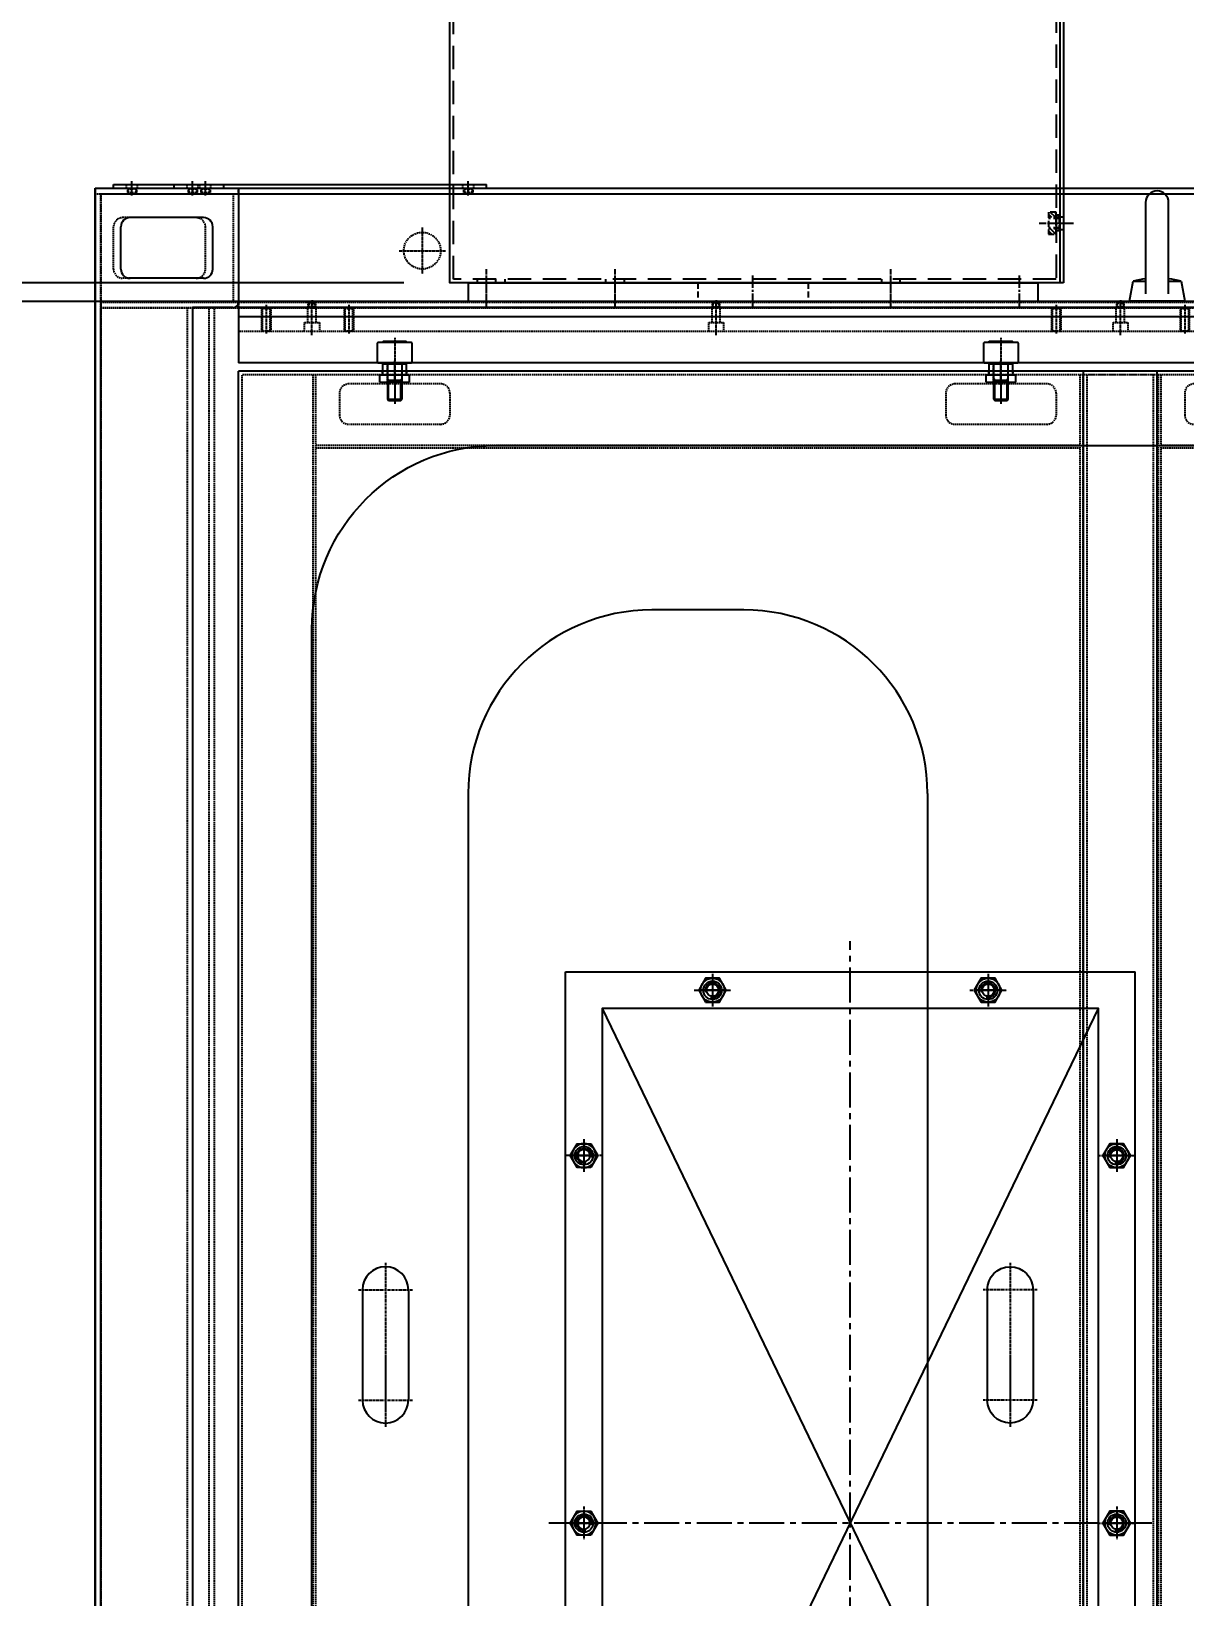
# Model space of a CAD drawing. Header units: millimetres. Extents: x -18234 to 26733, y 279 to 18488.
# Drawn here: x 5422 to 6050, y 6003 to 6855 of the extents above; entities that cross this region are included whole.
import ezdxf

# ---------------------------------------------------------------- set-up
doc = ezdxf.new("R2010")
doc.units = ezdxf.units.MM
for name, pattern in [('CENTER', [2, 1.25, -0.25, 0.25, -0.25]), ('CENTER1', [10, 7, -1, 1, -1]), ('CENTER2', [28.575, 19.05, -3.175, 3.175, -3.175]), ('HIDDEN', [0.375, 0.25, -0.125]), ('HIDDEN2', [4.7625, 3.175, -1.5875]), ('HIDDENX2', [19.05, 12.7, -6.35])]:
    doc.linetypes.add(name, pattern=pattern)
for name, color, linetype in [('CENTER', 1, 'CENTER'), ('CL', 1, 'CENTER'), ('FL', 3, 'Continuous'), ('HL', 2, 'HIDDEN'), ('THIN', 3, 'Continuous')]:
    doc.layers.add(name, color=color, linetype=linetype)
doc.styles.add('ROAMNS', font='romans.shx', dxfattribs={"width": 0.8, "bigfont": 'whgtxt.shx'})
doc.dimstyles.new('20 한덕_도면칫수', dxfattribs={"dimscale": 20, "dimtxt": 3.3, "dimasz": 2, "dimexe": 0.65, "dimexo": 1.25, "dimgap": 1, "dimtad": 1, "dimdsep": 46, "dimtxsty": 'ROAMNS', "dimcen": 0, "dimclrd": 7, "dimclre": 7, "dimclrt": 2, "dimadec": 0, "dimazin": 2, "dimtp": 0.1, "dimtm": 0.1, "dimtfac": 0.71, "dimtmove": 0, "dimatfit": 3, "dimfxl": 1, "dimlwd": -1, "dimlwe": -1, "dimarcsym": 1})

# ---------------------------------------------------------------- blocks, each defined once
blk = doc.blocks.new('TTYU')
blk.add_lwpolyline([(-49709.55, 19626.02), (-49702.04, 19626.02), (-49698.29, 19632.52), (-49702.04, 19639.02), (-49709.55, 19639.02), (-49713.3, 19632.52), (-49709.55, 19626.02)])
for radius in [6.5, 3.32]:
    blk.add_circle((-49705.79, 19632.52), radius)
at = {"layer": 'CENTER'}
for p, q in [((-49705.79, 19641.52), (-49705.79, 19623.52)), ((-49715.8, 19632.52), (-49695.79, 19632.52))]:
    blk.add_line(p, q, dxfattribs=at)
at = {"layer": 'THIN'}
blk.add_arc((-49705.79, 19632.52), 4, 255, 195, dxfattribs=at)
blk = doc.blocks.new('A$C2EA01DED')
at = {"color": 4, "linetype": 'Continuous'}
for p, q in [((-10, -100), (-10, 500)), ((-10, 500), (300, 500)), ((300, -100), (300, 500)), ((-10, -100), (300, -100))]:
    blk.add_line(p, q, dxfattribs=at)
at = {"color": 1, "linetype": 'CENTER'}
for p, q in [((70, 497.27), (70, 482.73)), ((70, 497.27), (70, 482.73)), ((220, 497.27), (220, 482.73)), ((220, 497.27), (220, 482.73)), ((77.27, 490), (62.73, 490)), ((77.27, 490), (62.73, 490)), ((227.27, 490), (212.73, 490)), ((227.27, 490), (212.73, 490)), ((0, 407.27), (0, 392.73)), ((0, 407.27), (0, 392.73)), ((290, 407.27), (290, 392.73)), ((290, 407.27), (290, 392.73)), ((-7.27, 400), (7.27, 400)), ((7.27, 400), (-7.27, 400)), ((297.27, 400), (282.73, 400)), ((297.27, 400), (282.73, 400)), ((0, 207.27), (0, 192.73)), ((290, 207.27), (290, 192.73)), ((290, 207.27), (290, 192.73)), ((-7.27, 200), (7.27, 200)), ((7.27, 200), (-7.27, 200)), ((297.27, 200), (282.73, 200)), ((297.27, 200), (282.73, 200)), ((-7.27, 0), (7.27, 0)), ((7.27, 0), (-7.27, 0)), ((0, 7.27), (0, -7.27)), ((0, 7.27), (0, -7.27)), ((297.27, 0), (282.73, 0)), ((297.27, 0), (282.73, 0)), ((290, 7.27), (290, -7.27)), ((290, 7.27), (290, -7.27)), ((70, -97.27), (70, -82.73)), ((70, -82.73), (70, -97.27)), ((220, -97.27), (220, -82.73)), ((220, -82.73), (220, -97.27)), ((77.27, -90), (62.73, -90)), ((77.27, -90), (62.73, -90)), ((227.27, -90), (212.73, -90)), ((227.27, -90), (212.73, -90))]:
    blk.add_line(p, q, dxfattribs=at)
at = {"color": 4, "linetype": 'Continuous'}
for centre in [(70, 490), (220, 490), (0, 400), (290, 400), (0, 200), (290, 200), (0, 0), (290, 0), (70, -90), (220, -90)]:
    blk.add_circle(centre, 5, dxfattribs=at)
blk = doc.blocks.new('A$C5D08750C')
at = {"color": 3}
for p, q in [((1053.75, 53.75), (1053.75, 4.02)), ((1053.75, 53.75), (1053.75, 4.02)), ((1066.25, 4.02), (1066.25, 53.75)), ((1066.25, 4.02), (1066.25, 53.75)), ((1045, 0), (1046.94, 11)), ((1045, 0), (1046.94, 11)), ((1046.94, 11), (1053.75, 11)), ((1046.94, 11), (1053.75, 11)), ((1066.25, 11), (1073.06, 11)), ((1066.25, 11), (1073.06, 11)), ((1073.06, 11), (1075, 0)), ((1073.06, 11), (1075, 0)), ((0, 0), (1100, 0)), ((0, 0), (1100, 0)), ((1075, 0), (1045, 0)), ((1075, 0), (1045, 0))]:
    blk.add_line(p, q, dxfattribs=at)
at = {"color": 1, "linetype": 'CENTER2'}
for p, q in [((893, -981.68), (893, -348.32)), ((1057.07, -665), (728.93, -665))]:
    blk.add_line(p, q, dxfattribs=at)
at = {"color": 1, "linetype": 'CENTER'}
for p, q in [((818, -367.73), (818, -382.27)), ((968, -367.73), (968, -382.27)), ((810.73, -375), (825.27, -375)), ((960.73, -375), (975.27, -375)), ((748, -457.73), (748, -472.27)), ((1038, -457.73), (1038, -472.27)), ((755.27, -465), (740.73, -465)), ((1030.73, -465), (1045.27, -465)), ((748, -657.73), (748, -672.27)), ((1038, -657.73), (1038, -672.27)), ((755.27, -665), (740.73, -665)), ((1030.73, -665), (1045.27, -665))]:
    blk.add_line(p, q, dxfattribs=at)
for p, q in [((758, -945), (1028, -385)), ((758, -385), (1028, -945))]:
    blk.add_line(p, q)
at = {"color": 3}
blk.add_lwpolyline([(758, -945), (1028, -945), (1028, -385), (758, -385)], close=True, dxfattribs=at)
for centre in [(818, -375), (968, -375), (748, -465), (1038, -465), (748, -665), (1038, -665)]:
    blk.add_circle(centre, 5, dxfattribs=at)
for centre, radius, start, end in [((1060, 53.75), 6.25, 0, 180), ((1060, 53.75), 6.25, 0, 180), ((1060, -45.11), 57.61, 96.22838, 103.10354), ((1060, -45.11), 57.61, 96.22838, 103.10354), ((1060, -45.11), 57.61, 76.89646, 83.77162), ((1060, -45.11), 57.61, 76.89646, 83.77162)]:
    blk.add_arc(centre, radius, start, end, dxfattribs=at)
at = {"ltscale": 10}
blk.add_blockref('A$C2EA01DED', (748, -865), dxfattribs=at)
for p in [(50523.79, -20007.52), (50673.79, -20007.52), (50743.79, -20097.52), (50743.79, -20297.52)]:
    blk.add_blockref('TTYU', p)
at = {"xscale": -1}
for p in [(-48957.79, -20097.52), (-48957.79, -20297.52)]:
    blk.add_blockref('TTYU', p, dxfattribs=at)
blk = doc.blocks.new('A$C2EF3131F')
at = {"linetype": 'HIDDEN2'}
h = blk.add_hatch(dxfattribs=at)
h.set_pattern_fill('ANSI31', color=2, scale=0.5, style=0)
h.set_pattern_definition([(45, (-11955.3411, -14227.6622), (-1.12253202, 1.12253202), [])])
h.paths.add_polyline_path([(6, 3), (6, 6), (1.8, 6), (1.8, 3)])
h.paths.add_polyline_path([(1.8, 4.25), (0, 4.25), (0, 3), (1.8, 3)])
h.paths.add_polyline_path([(1.8, -4.25), (1.8, -3), (0, -3), (0, -4.25)])
h.paths.add_polyline_path([(1.8, -3), (1.8, -6), (6, -6), (6, -3)])
at = {"color": 2, "linetype": 'HIDDEN2'}
for p, q in [((0, -4.25), (0, 4.25)), ((0, 4.25), (1.8, 4.25)), ((0, 3), (6, 3)), ((0, 2.6), (6, 2.6)), ((1.8, -6), (1.8, 6)), ((1.8, 6), (6, 6)), ((6, 6), (6, -6)), ((0, -2.6), (6, -2.6)), ((0, -3), (6, -3)), ((0, -4.25), (1.8, -4.25)), ((6, -6), (1.8, -6))]:
    blk.add_line(p, q, dxfattribs=at)
at = {"layer": 'CENTER', "color": 1, "linetype": 'CENTER', "ltscale": 3}
blk.add_line((11, 0), (-5, 0), dxfattribs=at)
blk = doc.blocks.new('A$C2D0A6EF8')
at = {"color": 2, "linetype": 'HIDDENX2'}
for p, q in [((10, 265), (10, 263)), ((-5, 0), (-5, 2)), ((5, 0), (5, 2)), ((10, 2), (10, 0)), ((65, 0), (65, 2)), ((75, 0), (75, 2)), ((215, 2), (215, 0)), ((225, 2), (225, 0))]:
    blk.add_line(p, q, dxfattribs=at)
at = {"color": 1, "linetype": 'CENTER1'}
for p, q in [((0, -5.5), (0, 7.5)), ((70, -5.5), (70, 7.5)), ((220, -5.5), (220, 7.5))]:
    blk.add_line(p, q, dxfattribs=at)
at = {"color": 4, "elevation": 2745.71}
blk.add_lwpolyline([(-20, 265), (312, 265), (312, 0), (-20, 0)], close=True, dxfattribs=at)
at = {"color": 2, "linetype": 'HIDDENX2', "elevation": 2745.71}
blk.add_lwpolyline([(-18, 263), (310, 263), (310, 2), (-18, 2)], close=True, dxfattribs=at)
at = {"color": 4, "xscale": -1, "rotation": 90}
for p in [(0, 264.8), (70, 264.8), (220, 264.8)]:
    blk.add_blockref('A$C2EF3131F', p, dxfattribs=at)
at = {"color": 4, "xscale": -1}
for p in [(311.8, 232.5, 2745.71), (311.8, 32.5, 2745.71)]:
    blk.add_blockref('A$C2EF3131F', p, dxfattribs=at)
blk = doc.blocks.new('A$C436B0E36')
at = {"color": 2, "linetype": 'Continuous'}
for p, q in [((-155, 10), (-155, 0)), ((-155, 10), (155, 10)), ((155, 10), (155, 0)), ((-155, 0), (155, 0))]:
    blk.add_line(p, q, dxfattribs=at)
at = {"color": 1, "linetype": 'CENTER1'}
for p, q in [((-145, -2.8), (-145, 14.03)), ((-75, -2.8), (-75, 14.03)), ((0, -2.8), (0, 14.03)), ((75, -2.8), (75, 14.03)), ((145, -2.8), (145, 14.03))]:
    blk.add_line(p, q, dxfattribs=at)
at = {"linetype": 'HIDDEN2'}
for p, q in [((-30, 10), (-30, 0)), ((30, 10), (30, 0))]:
    blk.add_line(p, q, dxfattribs=at)
blk = doc.blocks.new('hngfjjeay4w3')
h = blk.add_hatch()
h.set_pattern_fill('ANSI31', color=256, scale=0.5, style=0)
h.paths.add_polyline_path([(11961.34, 14230.66), (11961.34, 14233.66), (11957.14, 14233.66), (11957.14, 14230.66)])
h.paths.add_polyline_path([(11957.14, 14231.91), (11955.34, 14231.91), (11955.34, 14230.66), (11957.14, 14230.66)])
h.paths.add_polyline_path([(11957.14, 14223.41), (11957.14, 14224.66), (11955.34, 14224.66), (11955.34, 14223.41)])
h.paths.add_polyline_path([(11957.14, 14224.66), (11957.14, 14221.66), (11961.34, 14221.66), (11961.34, 14224.66)])
at = {"color": 6}
for p, q in [((11955.34, 14223.41, 0), (11955.34, 14231.91, 0)), ((11955.34, 14231.91, 0), (11957.14, 14231.91, 0)), ((11957.14, 14221.66, 0), (11957.14, 14233.66, 0)), ((11957.14, 14233.66, 0), (11961.34, 14233.66, 0)), ((11961.34, 14233.66, 0), (11961.34, 14221.66, 0)), ((11955.34, 14223.41, 0), (11957.14, 14223.41, 0)), ((11961.34, 14221.66, 0), (11957.14, 14221.66, 0))]:
    blk.add_line(p, q, dxfattribs=at)
for p, q in [((11955.34, 14230.66, 0), (11961.34, 14230.66, 0)), ((11955.34, 14224.66, 0), (11961.34, 14224.66, 0))]:
    blk.add_line(p, q)
at = {"color": 3}
for p, q in [((11955.34, 14230.26, 0), (11961.34, 14230.26, 0)), ((11955.34, 14225.06, 0), (11961.34, 14225.06, 0))]:
    blk.add_line(p, q, dxfattribs=at)
at = {"layer": 'CENTER', "color": 1, "linetype": 'CENTER', "ltscale": 3}
blk.add_line((11966.34, 14227.66, 0), (11950.34, 14227.66, 0), dxfattribs=at)
blk = doc.blocks.new('A$C560A243E')
at = {"color": 4}
for p, q in [((-32, 32.5, -2745.706869), (-32, 30.5, -2745.706869)), ((-13, 32.5), (-32, 32.5)), ((0, 30.5), (-32, 30.5)), ((-13, 32.5), (2, 32.5)), ((0, 30.5), (0, -232.5)), ((2, 32.5), (2, -232.5)), ((2, -232.5), (0, -232.5))]:
    blk.add_line(p, q, dxfattribs=at)
at = {"color": 1, "linetype": 'CENTER1'}
for p, q in [((-5.5, 0), (7.5, 0)), ((-5.5, -200), (7.5, -200))]:
    blk.add_line(p, q, dxfattribs=at)
at = {"color": 2, "linetype": 'HIDDENX2'}
for p, q in [((0, 3.5), (2, 3.5)), ((0, -3.5), (2, -3.5)), ((0, -196.5), (2, -196.5)), ((0, -203.5), (2, -203.5))]:
    blk.add_line(p, q, dxfattribs=at)
at = {"xscale": -1, "rotation": 90}
blk.add_blockref('hngfjjeay4w3', (14205.66225, 11987.141145, -0.000001), dxfattribs=at)
blk = doc.blocks.new('A$C4CF1542E')
for name, p in [('A$C2D0A6EF8', (712.61, 1994, -2745.71)), ('A$C560A243E', (1024.61, 2226.5)), ('A$C5D08750C', (17.61, 1984)), ('A$C436B0E36', (857.61, 1984))]:
    blk.add_blockref(name, p)
blk = doc.blocks.new('*D677')
at = {"color": 7, "linetype": 'ByBlock', "transparency": 16777216}
for p, q in [((5625.21, 6983.14), (4758.63, 6983.14)), ((4771.63, 6943.14), (4771.63, 6758.14)), ((5625.21, 6718.14), (4758.63, 6718.14))]:
    blk.add_line(p, q, dxfattribs=at)
at = {"color": 7, "transparency": 16777216}
for points in [[(4764.96, 6943.14), (4778.29, 6943.14), (4771.63, 6983.14)], [(4764.96, 6758.14), (4778.29, 6758.14), (4771.63, 6718.14)]]:
    blk.add_solid(points, dxfattribs=at)
at = {"layer": 'DEFPOINTS', "color": 0, "transparency": 16777216}
for p in [(5650.21, 6983.14), (4771.63, 6718.14), (5650.21, 6718.14)]:
    blk.add_point(p, dxfattribs=at)
at = {"color": 2, "transparency": 16777216, "insert": (4718.63, 6850.64), "char_height": 66, "attachment_point": 5, "rotation": 90, "style": 'ROAMNS'}
blk.add_mtext('265', dxfattribs=at)
blk = doc.blocks.new('titruru')
at = {"layer": 'HL', "ltscale": 3}
for p, q in [((-17846.74, 10560.16), (-17896.74, 10560.16)), ((-17901.74, 10555.16), (-17901.74, 10543.16)), ((-17841.74, 10555.16), (-17841.74, 10543.16)), ((-17846.74, 10538.16), (-17896.74, 10538.16))]:
    blk.add_line(p, q, dxfattribs=at)
for centre, start, end in [((-17896.74, 10555.16), 90, 180), ((-17846.74, 10555.16), 0, 90), ((-17896.74, 10543.16), 180, 270), ((-17846.74, 10543.16), 270, 0)]:
    blk.add_arc(centre, 5, start, end, dxfattribs=at)
blk = doc.blocks.new('rtyrtutu')
for p, q in [((-18791.03, 10046.3), (-18791.03, 9986.3)), ((-18766.03, 10046.3), (-18766.03, 9986.3))]:
    blk.add_line(p, q)
for centre, start, end in [((-18778.53, 10046.3), 0, 180), ((-18778.53, 9986.3), 180, 0)]:
    blk.add_arc(centre, 12.5, start, end)
at = {"layer": 'CL'}
for p, q in [((-18778.53, 10060.93), (-18778.53, 9971.67)), ((-18793.15, 10046.3), (-18763.9, 10046.3)), ((-18793.15, 9986.3), (-18763.9, 9986.3))]:
    blk.add_line(p, q, dxfattribs=at)
blk = doc.blocks.new('tyqrr')
at = {"layer": 'CL'}
blk.add_line((200805.98, 17330.07), (200805.98, 17336.07), dxfattribs=at)
at = {"layer": 'HL', "ltscale": 3}
for p, q in [((200799.38, 17332.07), (200799.38, 17334.07)), ((200812.58, 17332.07), (200812.58, 17334.07))]:
    blk.add_line(p, q, dxfattribs=at)
blk = doc.blocks.new('tui4wt')
for p, q in [((202556.43, 14752.03), (202056.43, 14752.03)), ((202331.43, 14622.03), (202281.43, 14622.03)), ((202181.43, 14522.03), (202181.43, 14072.03)), ((202431.43, 14522.03), (202431.43, 14072.03))]:
    blk.add_line(p, q)
at = {"ltscale": 0.5}
for p, q in [((202056.43, 13759.03), (202056.43, 14752.03)), ((202556.43, 13759.03), (202556.43, 14752.03))]:
    blk.add_line(p, q, dxfattribs=at)
for centre, start, end in [((202281.43, 14522.03), 90, 180), ((202331.43, 14522.03), 0, 90)]:
    blk.add_arc(centre, 100, start, end)
at = {"layer": 'HL', "ltscale": 3}
for p, q in [((202554.43, 14750.03), (202058.43, 14750.03)), ((202058.43, 13759.03), (202058.43, 14750.03)), ((202096.93, 14750.03), (202096.93, 13864.03)), ((202098.43, 14750.03), (202098.43, 13864.03)), ((202514.43, 14750.03), (202514.43, 13864.03)), ((202515.93, 14750.03), (202515.93, 13864.03)), ((202554.43, 13759.03), (202554.43, 14750.03)), ((202514.43, 14711.53), (202098.43, 14711.53)), ((202514.43, 14710.03), (202098.43, 14710.03))]:
    blk.add_line(p, q, dxfattribs=at)
for name, p in [('tyqrr', (1335.46, -2582.05)), ('tyqrr', (1665.46, -2582.05)), ('titruru', (220013.17, 4184.86)), ('titruru', (220343.17, 4184.86)), ('rtyrtutu', (220914.96, 4205.72))]:
    blk.add_blockref(name, p)
at = {"xscale": -1}
blk.add_blockref('rtyrtutu', (183697.91, 4205.72), dxfattribs=at)
blk = doc.blocks.new('632432')
for p, q in [((201809.42, 16812.55), (201803.42, 16812.55)), ((201809.42, 16798.05), (201809.42, 16814.05)), ((201813.42, 16814.05), (201809.42, 16814.05)), ((201813.42, 16798.05), (201813.42, 16814.05)), ((201809.42, 16799.55), (201803.42, 16799.55)), ((201813.42, 16798.05), (201809.42, 16798.05))]:
    blk.add_line(p, q)
at = {"ltscale": 0.5}
blk.add_line((201803.42, 16812.55), (201803.42, 16799.55), dxfattribs=at)
at = {"layer": 'CL'}
blk.add_line((201814.92, 16806.05), (201801.92, 16806.05), dxfattribs=at)
at = {"layer": 'HL', "ltscale": 3}
for p, q in [((201813.42, 16810.05), (201803.42, 16810.05)), ((201813.42, 16802.05), (201803.42, 16802.05))]:
    blk.add_line(p, q, dxfattribs=at)
blk = doc.blocks.new('tyuiwtwr')
at = {"ltscale": 0.5}
for p, q in [((203725.45, 14343.74), (203724.95, 14343.24)), ((203724.95, 14343.24), (203724.95, 14330.57)), ((203725.45, 14345.91), (203725.45, 14327.91)), ((203735.95, 14346.41), (203725.95, 14346.41)), ((203736.45, 14327.91), (203736.45, 14345.91)), ((203736.95, 14343.24), (203736.45, 14343.74)), ((203736.95, 14330.57), (203736.95, 14343.24)), ((203756.28, 14340.91), (203736.95, 14340.91)), ((203745.95, 14332.91), (203745.95, 14340.91)), ((203756.95, 14340.23), (203756.28, 14340.91)), ((203756.28, 14332.91), (203756.28, 14340.91)), ((203756.95, 14333.58), (203756.95, 14340.23)), ((203724.95, 14330.57), (203725.45, 14330.07)), ((203736.45, 14330.07), (203736.95, 14330.57)), ((203736.95, 14332.91), (203756.28, 14332.91)), ((203756.28, 14332.91), (203756.95, 14333.58)), ((203725.95, 14327.41), (203735.95, 14327.41))]:
    blk.add_line(p, q, dxfattribs=at)
for centre, start, end in [((203725.95, 14345.91), 90, 180), ((203735.95, 14345.91), 0, 90), ((203725.95, 14327.91), 180, 270), ((203735.95, 14327.91), 270, 0)]:
    blk.add_arc(centre, 0.5, start, end, dxfattribs=at)
at = {"layer": 'CL', "ltscale": 0.5}
blk.add_line((203722.95, 14336.91), (203758.95, 14336.91), dxfattribs=at)
at = {"layer": 'FL', "ltscale": 0.5}
for p, q in [((203745.95, 14340.23), (203744.78, 14340.91)), ((203756.95, 14340.23), (203745.95, 14340.23)), ((203745.95, 14333.58), (203744.78, 14332.91)), ((203756.95, 14333.58), (203745.95, 14333.58))]:
    blk.add_line(p, q, dxfattribs=at)
blk = doc.blocks.new('65wrwt')
at = {"rotation": 270}
for name, p in [('tyuiwtwr', (187804.53, 219984.66)), ('tyuiwtwr', (188134.53, 219984.66)), ('632432', (185335.39, 218051.13)), ('632432', (185665.39, 218051.13))]:
    blk.add_blockref(name, p, dxfattribs=at)
blk.add_blockref('tui4wt', (0, 1491.68))
blk = doc.blocks.new('67rtruru')
for p in [(-37211.82, 14624.98), (-36751.82, 14624.98)]:
    blk.add_blockref('65wrwt', p)
blk = doc.blocks.new('57RQW')
at = {"layer": 'CL', "ltscale": 0.5}
blk.add_line((205057.57, 17515.02), (205074.57, 17515.02), dxfattribs=at)
at = {"layer": 'HL', "ltscale": 3}
for p, q in [((205059.57, 17519.02), (205064.57, 17519.02)), ((205064.57, 17519.02), (205064.57, 17511.02)), ((205064.57, 17517.27), (205072.57, 17517.27)), ((205064.57, 17511.02), (205059.57, 17511.02)), ((205064.57, 17512.77), (205072.57, 17512.77))]:
    blk.add_line(p, q, dxfattribs=at)
blk = doc.blocks.new('78erwr')
at = {"layer": 'CL'}
blk.add_line((161130.25, 27353.02), (161130.25, 27337.02), dxfattribs=at)
at = {"layer": 'HL', "ltscale": 3}
for p, q in [((161128.18, 27351.09), (161127.75, 27351.52)), ((161127.75, 27351.52), (161127.75, 27338.52)), ((161128.18, 27351.09), (161132.31, 27351.09)), ((161128.18, 27351.09), (161128.18, 27338.96)), ((161132.31, 27351.09), (161132.75, 27351.52)), ((161132.31, 27351.09), (161132.31, 27338.96)), ((161132.75, 27351.52), (161132.75, 27338.52)), ((161127.75, 27338.52), (161128.18, 27338.96)), ((161128.18, 27338.96), (161132.31, 27338.96)), ((161132.75, 27338.52), (161132.31, 27338.96))]:
    blk.add_line(p, q, dxfattribs=at)
blk = doc.blocks.new('58werw')
at = {"color": 6}
for p, q in [((156474.91, 29517.99), (155514.91, 29517.99)), ((155514.91, 29517.99), (155514.91, 29487.99)), ((156474.91, 29512.99), (155514.91, 29512.99)), ((156474.91, 29517.99), (156474.91, 29487.99)), ((156474.91, 29487.99), (155514.91, 29487.99))]:
    blk.add_line(p, q, dxfattribs=at)
at = {"layer": 'HL', "ltscale": 3}
blk.add_line((156474.91, 29504.99), (155514.91, 29504.99), dxfattribs=at)
for p in [(-5600.33, 2166.47), (-5555.33, 2166.47), (-5170.33, 2166.47), (-5100.33, 2166.47), (-4715.33, 2166.47), (-4670.33, 2166.47)]:
    blk.add_blockref('78erwr', p)
at = {"color": 6, "rotation": 90}
for p in [(173069.93, -175554.58), (173289.93, -175554.58), (173509.93, -175554.58), (173729.93, -175554.58), (173949.93, -175554.58)]:
    blk.add_blockref('57RQW', p, dxfattribs=at)
blk = doc.blocks.new('rtwqr')
at = {"layer": 'CL', "ltscale": 0.5}
blk.add_line((158692.3, 31232.74), (158698.3, 31232.74), dxfattribs=at)
at = {"layer": 'HL', "ltscale": 3}
for p, q in [((158694.3, 31235.74), (158696.3, 31235.74)), ((158694.3, 31229.74), (158696.3, 31229.74))]:
    blk.add_line(p, q, dxfattribs=at)
blk = doc.blocks.new('45werr')
at = {"ltscale": 0.5}
for p, q in [((158505.19, 31260.35), (158505.19, 31262.35)), ((158505.19, 31262.35), (158675.19, 31262.35)), ((158505.19, 31260.35), (158675.19, 31260.35)), ((158675.19, 31260.35), (158675.19, 31262.35))]:
    blk.add_line(p, q, dxfattribs=at)
at = {"rotation": 90}
for p in [(189747.93, -127433.95), (189897.93, -127433.95)]:
    blk.add_blockref('rtwqr', p, dxfattribs=at)
blk = doc.blocks.new('467www')
at = {"layer": 'CL', "ltscale": 0.5}
blk.add_line((159836.27, 26534.39), (159831.27, 26534.39), dxfattribs=at)
at = {"layer": 'HL', "ltscale": 3}
for p, q in [((159832.27, 26536.89), (159832.71, 26536.45)), ((159832.27, 26536.89), (159835.27, 26536.89)), ((159832.27, 26531.89), (159832.71, 26532.32)), ((159832.27, 26531.89), (159835.27, 26531.89)), ((159832.71, 26536.45), (159832.71, 26532.32)), ((159832.71, 26536.45), (159834.84, 26536.45)), ((159832.71, 26532.32), (159834.84, 26532.32)), ((159834.84, 26536.45), (159835.27, 26536.89)), ((159834.84, 26536.45), (159834.84, 26532.32)), ((159834.84, 26532.32), (159835.27, 26531.89))]:
    blk.add_line(p, q, dxfattribs=at)
blk = doc.blocks.new('67323')
at = {"ltscale": 0.5}
for p, q in [((156702.1, 35870.48), (156780.1, 35870.48)), ((156702.1, 35870.48), (156702.1, 34470.48)), ((156780.1, 35870.48), (156780.1, 35808.48)), ((156716.1, 35826.48), (156716.1, 35849.48)), ((156761.1, 35854.48), (156721.1, 35854.48)), ((156766.1, 35826.48), (156766.1, 35849.48)), ((156761.1, 35821.48), (156721.1, 35821.48)), ((156755.1, 35805.48), (156755.1, 34476.48)), ((156777.1, 35805.48), (156755.1, 35805.48))]:
    blk.add_line(p, q, dxfattribs=at)
for centre, radius, start, end in [((156721.1, 35849.48), 5, 90, 180), ((156761.1, 35849.48), 5, 0, 90), ((156721.1, 35826.48), 5, 180, 270), ((156761.1, 35826.48), 5, 270, 0), ((156777.1, 35808.48), 3, 270, 360)]:
    blk.add_arc(centre, radius, start, end, dxfattribs=at)
at = {"layer": 'HL', "ltscale": 3}
for p, q in [((156705.1, 35867.48), (156780.1, 35867.48)), ((156705.1, 35867.48), (156705.1, 34476.48)), ((156722.1, 35867.48), (156722.1, 35870.48)), ((156762.1, 35867.48), (156762.1, 35870.48)), ((156780.1, 35867.48), (156780.1, 35870.48))]:
    blk.add_line(p, q, dxfattribs=at)
at = {"color": 6, "rotation": 270}
for p in [(130187.71, 195702.75), (130227.71, 195702.75)]:
    blk.add_blockref('467www', p, dxfattribs=at)
blk = doc.blocks.new('563rq')
at = {"layer": 'HL', "ltscale": 3}
for p, q in [((155447.64, 35805.48), (155497.64, 35805.48)), ((155447.64, 35805.48), (155447.64, 34476.48)), ((155494.64, 35805.48), (155494.64, 34476.48)), ((155497.64, 35805.48), (155497.64, 34476.48))]:
    blk.add_line(p, q, dxfattribs=at)
blk = doc.blocks.new('567w4w')
at = {"layer": 'HL', "ltscale": 3}
for p, q in [((155074.06, 34058.45), (155074.06, 33999.45)), ((155074.06, 34058.45), (155077.06, 34058.45)), ((155077.06, 34058.45), (155077.06, 33996.45)), ((155002.06, 33999.45), (155074.06, 33999.45)), ((155002.06, 33999.45), (155002.06, 33996.45)), ((155002.06, 33996.45), (155077.06, 33996.45))]:
    blk.add_line(p, q, dxfattribs=at)
blk = doc.blocks.new('54ywrr')
at = {"ltscale": 0.5}
for p, q in [((158694.3, 31242.74), (158696.3, 31242.74)), ((158694.3, 31242.74), (158694.3, 31182.74)), ((158696.3, 31242.74), (158696.3, 31182.74)), ((158694.3, 31182.74), (158696.3, 31182.74))]:
    blk.add_line(p, q, dxfattribs=at)
for p in [(0, 0), (0, -40)]:
    blk.add_blockref('rtwqr', p)
blk = doc.blocks.new('rtywetwt')
for name, p in [('67323', (-735.96, 0)), ('567w4w', (967.09, 1809.03)), ('563rq', (521.5, 0))]:
    blk.add_blockref(name, p)
at = {"rotation": 90}
blk.add_blockref('54ywrr', (187218.89, -122823.82), dxfattribs=at)
blk = doc.blocks.new('563225w')
at = {"layer": 'HL', "ltscale": 3}
for p, q in [((157191.46, 31973.68), (157191.46, 33302.68)), ((157191.46, 33302.68), (157253.46, 33302.68)), ((157250.46, 31973.68), (157250.46, 33302.68)), ((157253.46, 31973.68), (157253.46, 33302.68))]:
    blk.add_line(p, q, dxfattribs=at)
blk = doc.blocks.new('yje')
at = {"layer": 'CL', "ltscale": 0.5}
blk.add_line((157541.11, 30589.18), (157536.11, 30589.18), dxfattribs=at)
at = {"layer": 'HL', "ltscale": 3}
for p, q in [((157537.11, 30591.18), (157537.49, 30590.8)), ((157537.11, 30591.18), (157540.11, 30591.18)), ((157537.11, 30587.18), (157537.49, 30587.56)), ((157537.11, 30587.18), (157540.11, 30587.18)), ((157537.49, 30590.8), (157537.49, 30587.56)), ((157537.49, 30590.8), (157539.73, 30590.8)), ((157537.49, 30587.56), (157539.73, 30587.56)), ((157539.73, 30590.8), (157540.11, 30591.18)), ((157539.73, 30590.8), (157539.73, 30587.56)), ((157539.73, 30587.56), (157540.11, 30587.18))]:
    blk.add_line(p, q, dxfattribs=at)
blk = doc.blocks.new('ewtrre')
at = {"layer": 'CL', "ltscale": 0.5}
for p, q in [((156992.98, 24836.58), (156992.98, 24811.43)), ((156980.41, 24824.01), (157005.56, 24824.01))]:
    blk.add_line(p, q, dxfattribs=at)
at = {"layer": 'HL', "ltscale": 3}
blk.add_circle((156992.98, 24824.01), 10, dxfattribs=at)
blk = doc.blocks.new('tyureey')
at = {"layer": 'HL', "ltscale": 3}
for p, q in [((154742.23, 25004.07), (156812.23, 25004.07)), ((154742.23, 25004.07), (154742.23, 24942.07)), ((154794.23, 24991.07), (154754.23, 24991.07)), ((154749.23, 24963.07), (154749.23, 24986.07)), ((154799.23, 24963.07), (154799.23, 24986.07)), ((154794.23, 24958.07), (154754.23, 24958.07)), ((154742.23, 24945.07), (156812.23, 24945.07)), ((154742.23, 24942.07), (156812.23, 24942.07))]:
    blk.add_line(p, q, dxfattribs=at)
for centre, start, end in [((154754.23, 24986.07), 90, 180), ((154794.23, 24986.07), 0, 90), ((154754.23, 24963.07), 180, 270), ((154794.23, 24963.07), 270, 0)]:
    blk.add_arc(centre, 5, start, end, dxfattribs=at)
blk.add_blockref('ewtrre', (-2075.75, 149.06))
at = {"rotation": 90}
for p in [(185446.42, -132595.04), (185666.42, -132595.04), (185886.42, -132595.04)]:
    blk.add_blockref('yje', p, dxfattribs=at)
blk = doc.blocks.new('78wtw')
at = {"ltscale": 0.5}
for p, q in [((96232.92, -31240.45), (94156.92, -31240.45)), ((96232.92, -32640.45), (96232.92, -31240.45)), ((96014.92, -31380.45), (94374.92, -31380.45)), ((96114.92, -32130.45), (96114.92, -31480.45))]:
    blk.add_line(p, q, dxfattribs=at)
blk.add_arc((96014.92, -31480.45), 100, 0, 90, dxfattribs=at)
at = {"layer": 'HL', "ltscale": 3}
for p, q in [((96232.92, -31243.45), (94156.92, -31243.45)), ((96029.92, -31240.45), (96029.92, -31243.45)), ((96179.88, -31240.45), (96179.88, -31243.45)), ((96229.92, -32640.45), (96229.92, -31243.45))]:
    blk.add_line(p, q, dxfattribs=at)
at = {"color": 6, "extrusion": (0, 0, -1), "zscale": -1, "rotation": 270}
for p in [(-122564.3, 128591.82), (-122714.27, 128591.82)]:
    blk.add_blockref('467www', p, dxfattribs=at)
blk = doc.blocks.new('75ete')
at = {"color": 6}
blk.add_blockref('78wtw', (0, 2399.5), dxfattribs=at)
at = {"extrusion": (0, 0, -1), "zscale": -1}
for name, p in [('tyureey', (-250972.15, -53848.03)), ('563225w', (-253421.38, -62208.63))]:
    blk.add_blockref(name, p, dxfattribs=at)
blk = doc.blocks.new('e5ywwt')
at = {"color": 6}
blk.add_blockref('75ete', (0, 2502.8), dxfattribs=at)
at = {"extrusion": (0, 0, -1), "zscale": -1}
for name, p in [('45werr', (-254695.07, -57598.51)), ('rtywetwt', (-252199.06, -62208.63)), ('58werw', (-251669.83, -55921.14)), ('67rtruru', (-260999.53, -57306.34))]:
    blk.add_blockref(name, p, dxfattribs=at)
blk = doc.blocks.new('sdafasfdasdfasffasdfas')
at = {"color": 6, "xscale": -1}
blk.add_blockref('e5ywwt', (101690.124, 33107.785), dxfattribs=at)

msp = doc.modelspace()

# ---------------------------------------------------------------- block references
msp.add_blockref('A$C4CF1542E', (4957.601, 4724.135))

# ---------------------------------------------------------------- dimensions: what is measured, and where the dimension line sits
dim = msp.add_linear_dim(base=(4771.628, 6718.135), p1=(5650.208, 6983.135), p2=(5650.208, 6718.135), angle=90, dimstyle='20 한덕_도면칫수')
dim.commit()
dim.dimension.update_dxf_attribs({"geometry": '*D677', "text_midpoint": (4718.628, 6850.635)})

# ---------------------------------------------------------------- next in the draw order: block references
msp.add_blockref('sdafasfdasdfasffasdfas', (0, 0))

doc.saveas('drawing.dxf')
